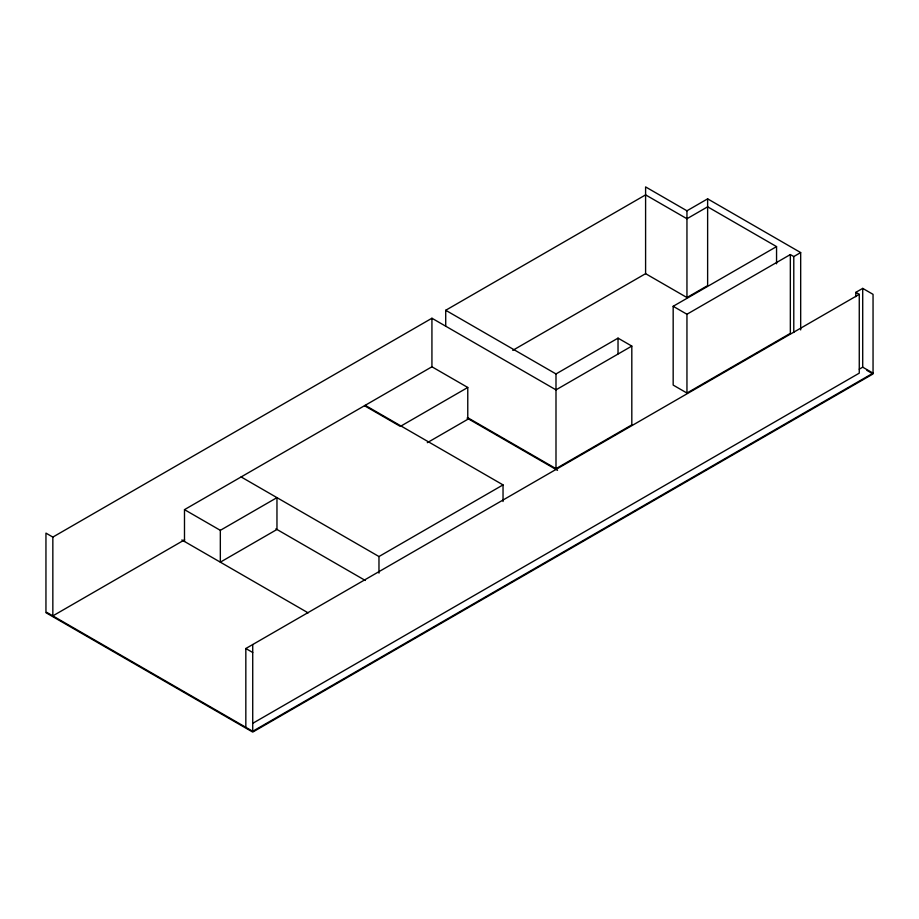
<?xml version="1.0" encoding="UTF-8"?>
<svg xmlns="http://www.w3.org/2000/svg" width="919" height="919" viewBox="0 0 919 919"><rect width="100%" height="100%" fill="white"/><g stroke="black" fill="none" stroke-linecap="round" stroke-linejoin="round"><path stroke-width="1.38" d="M855.819 296.665L855.819 292.368L862.711 288.382L873.05 294.356L873.05 373.148L252.725 731.294L45.95 611.905L45.95 533.112L52.842 537.098L431.93 318.238L555.995 389.863L631.812 346.084L631.812 424.877L555.995 468.656L467.909 417.8M445.715 326.027L445.715 310.277L645.597 194.874L686.952 218.745L707.63 206.809L776.555 246.602L776.555 263.799M512.756 350.357L645.597 273.667L645.597 186.913L686.952 210.796L707.63 198.849L800.679 252.576L800.679 329.932M184.489 541.475L184.489 509.643L431.93 366.784L467.771 387.473L467.771 419.305L427.312 442.671M184.593 539.821L52.842 615.891L52.842 537.098M220.33 530.332L276.964 497.638L276.964 529.47L220.33 562.164L220.33 530.332L184.489 509.643M467.771 387.473L400.339 426.405L364.498 405.716M645.597 273.667L686.952 297.538L707.63 285.602L707.63 198.849M445.715 310.277L555.995 373.941L618.027 338.135L631.812 346.084M800.679 252.576L793.786 256.55L790.34 254.563L790.34 333.356L686.952 393.045L673.168 385.084L673.168 306.291L776.555 246.602M673.168 306.291L686.952 314.252L790.34 254.563M241.123 476.938L378.973 556.535L503.038 484.899L503.038 501.51M245.832 727.308L245.832 648.515L859.265 294.356L859.265 373.148L252.725 723.333M859.265 369.174L862.711 367.175L873.05 373.148M855.819 292.368L859.265 294.356M866.835 370.357L873.05 373.941L252.725 732.087L45.95 612.709M467.047 418.088L557.523 470.333M365.188 405.313L503.038 484.899M275.895 528.85L365.314 580.475M181.859 539.958L308.152 612.87M245.832 648.515L252.725 652.501M862.711 288.382L862.711 367.175M793.786 256.55L793.786 332.483M686.952 210.796L686.952 297.538M686.952 314.252L686.952 393.045M618.027 338.135L618.027 353.884M555.995 373.941L555.995 468.656M431.93 318.238L431.93 366.945M378.973 556.535L378.973 573.134M252.725 644.541L252.725 731.294"/></g></svg>
